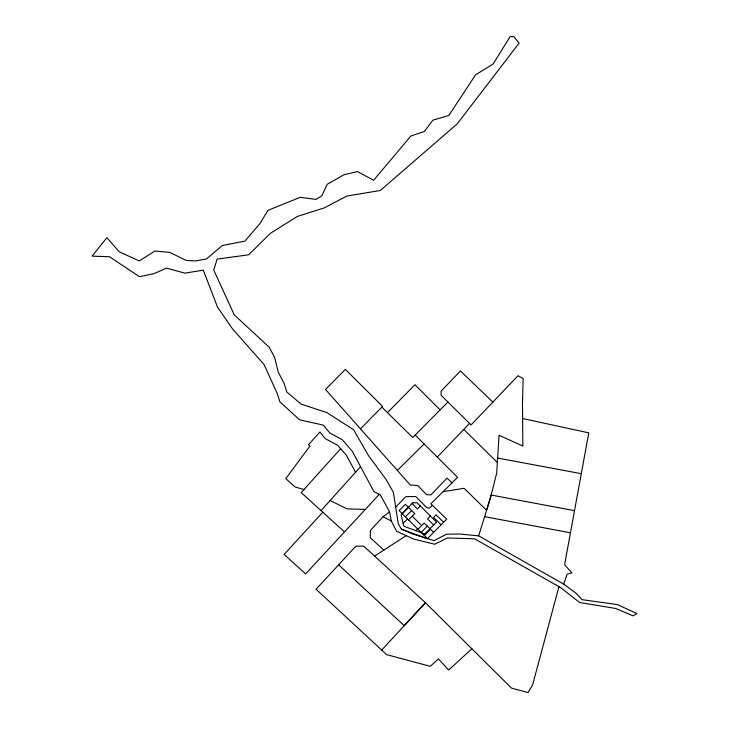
<?xml version="1.0" encoding="UTF-8"?>
<svg xmlns="http://www.w3.org/2000/svg" width="729" height="729" viewBox="0 0 729 729"><rect width="100%" height="100%" fill="white"/><g stroke="black" fill="none" stroke-linecap="round" stroke-linejoin="round"><path stroke-width="1.09" d="M558.952 586.69L532.544 685.169L528.015 692.55L511.512 688.121L425.472 602.728L363.753 546.149L355.87 546.167L316.049 589.232L386.671 654.642L430.283 666.342L438.421 658.888L448.636 670.06L471.882 648.792M478.652 535.851L459.644 534.038L446.567 534.22L434.001 540.636L412.359 533.901L401.378 529.099L398.28 523.796L393.396 492.303L386.042 479.39L368.573 455.734L353.583 429.727L326.874 412.623L301.123 404.103L286.798 391.983L284.1 383.345L278.25 372.118L274.623 357.474L269.238 347.286L234.264 314.873L213.706 270.003L217.133 259.096L248.671 254.804L270.477 233.262L297.368 216.44L324.378 207.874L346.858 196.037L380.292 190.497L457.256 123.839L519.094 43.129L513.827 36.632L510.264 36.45L493.032 64.088L475.536 74.868L448.791 115.51L432.853 120.185L424.378 131.493L410.874 136.031L373.613 180.263L357.447 171.561L343.833 174.823L327.203 184.291L321.881 195.791L316.022 199.382L300.184 197.331L267.944 210.335L260.071 223.429L244.853 241.171L222.409 245.5L206.553 258.904L195.782 260.936L186.232 260.444L169.711 252.371L154.867 251.058L139.312 260.973L119.182 251.76L106.899 237.672L92.073 256.152L109.468 256.736L139.458 276.719L154.065 273.603L166.567 268.126L184.893 273.138L203.263 270.131L217.479 307.046L232.341 328.633L264.089 364.582L277.312 393.678L279.89 401.816L299.628 419.831L323.457 425.144L329.863 433.081L342.138 439.605L352.28 451.224L373.959 491.674L380.274 494.781L389.468 511.658L391.3 520.98L396.485 531.213L413.735 539.096L434.73 544.235L447.46 537.956L474.661 538.822L560.811 587.747L579.61 602.491L615.686 608.46L633.073 615.877L636.927 613.499L617.29 604.569L582.015 599.657L576.038 593.206L563.681 584.12L478.652 535.851L490.335 498.271L496.686 473.221L499.037 435.268L522.839 446.066L522.483 404.103L523.14 378.57L518 375.717L471.089 424.943L441.127 395.318L441.109 391.172L460.418 370.952L492.859 402.107M563.681 584.12L567.18 574.142L571.955 572.894L564.592 564.784L588.777 432.862L522.647 418.528M340.68 448.7L301.214 492.604L344.298 531.714M321.052 510.619L360.563 466.678M322.81 512.214L284.146 554.414L305.624 573.914L379.308 494.308M389.505 511.858L383.044 516.779L370.341 530.521L370.359 537.802L383.809 550.131M381.704 650.058L425.472 602.728L404.249 625.682L338.621 564.811M437.282 457.101L469.494 423.44M395.692 507.147L405.88 496.595L415.767 496.531L426.866 507.739L429.609 508.131L432.443 505.334M360.472 428.862L382.579 406.381L345.373 369.403L325.498 389.45L410.263 484.958L417.835 485.614L426.52 494.626L430.93 494.891L447.032 478.106L452.016 482.853M447.898 402.043L412.76 437.518L387.464 412.65L414.947 384.693L440.134 409.88M402.29 513.699L408.522 507.42M405.424 516.815L411.657 510.537M403.128 523.376L407.529 518.957M420.369 506.035L417.498 508.915L412.113 503.566M408.532 519.959L414.792 513.653L405.388 504.304L399.155 510.573L427.385 538.631L446.704 519.194L430.857 503.794L457.575 477.349L415.193 435.058M415.831 530.676L417.562 528.926M430.402 516.004L427.54 518.893L433.691 525.008M417.945 529.309L424.205 523.003L433.618 532.361M421.107 532.398L427.34 526.119M424.251 535.514L430.484 529.236M397.341 470.396L424.114 443.961M374.606 556.09L406.171 535.642M443.123 491.656L464.118 488.321L486.598 510.3L491.155 495.037L574.516 510.664M364.764 509.38L347.195 508.933L330.128 500.522M497.625 458.058L581.295 473.677M484.621 516.661L570.461 532.799M303.975 489.524L294.953 486.917L285.795 478.616L310.053 445.893L308.467 444.745L319.913 432.015L325.271 438.658L337.664 445.237L346.421 455.27L355.533 472.274M401.378 529.099L427.322 538.695M383.044 516.779L391.3 520.98M463.762 429.427L497.351 462.432M381.85 407.119L387.464 412.65M443.587 522.319L436.06 514.838L433.573 517.344L441.1 524.825M412.277 516.187L421.69 525.545M412.869 502.8L401.096 514.647L403.793 526.22L424.779 533.974L436.562 522.119L417.088 502.773L412.869 502.8"/></g></svg>
